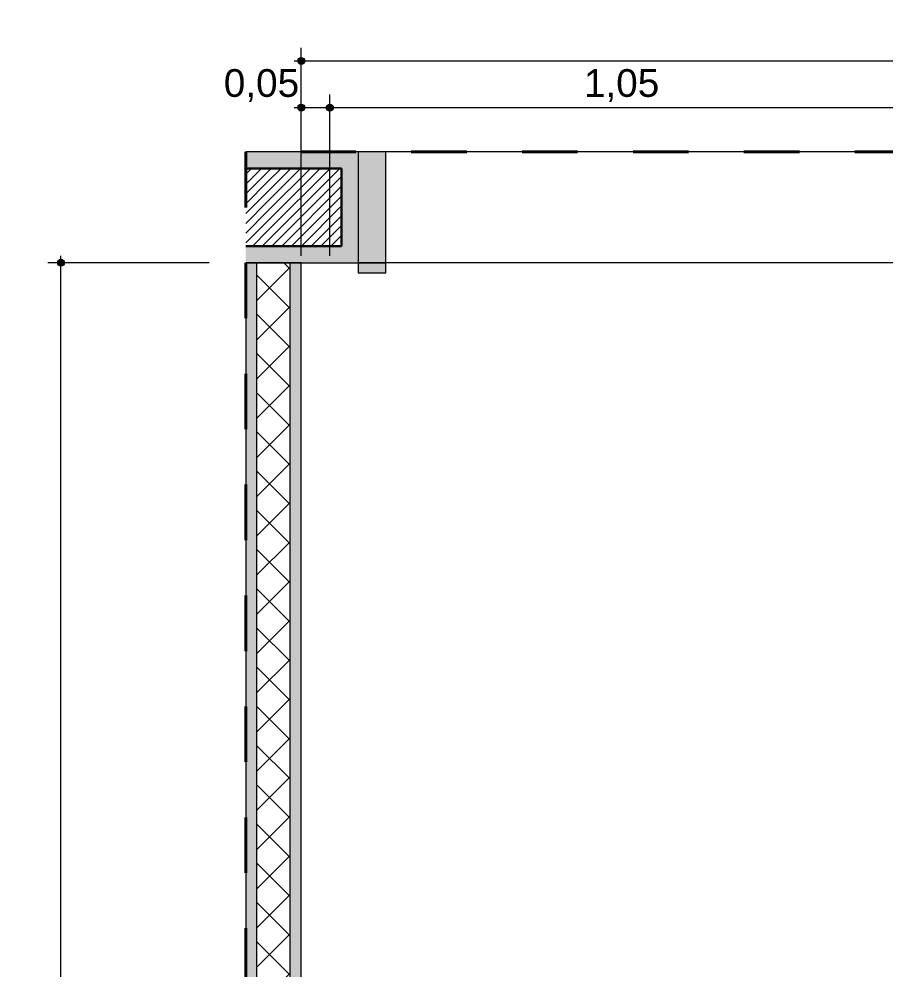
# Model space of a CAD drawing. Header units: metres. Extents: x -1.9 to 95.3, y -2.2 to 2.5.
# Drawn here: x 21.986 to 23.55, y 0.75 to 2.465 of the extents above; entities that cross this region are included whole.
import ezdxf

# ---------------------------------------------------------------- set-up
doc = ezdxf.new("R2010")
doc.units = ezdxf.units.M
doc.header["$MEASUREMENT"] = 0
doc.linetypes.add('Dashed', pattern=[0.035, 0.0225, -0.0125])
for name, color, linetype, lineweight in [('0_Caneta_No__1', 7, 'Continuous', 40), ('PAREDE CONSTRUIR_Caneta_No__241', 7, 'Continuous', 13), ('PAREDE CONSTRUIR_Caneta_No__255', 255, 'Continuous', 0), ('PAREDE CONSTRUIR_Caneta_No__3', 7, 'Continuous', 30), ('PAREDE CONSTRUIR_Caneta_No__83', 84, 'Continuous', 0), ('PAREDE CONSTRUIR_Caneta_No__91', 255, 'Continuous', 0), ('PAREDE CONSTRUIR_Caneta_No__98', 7, 'Continuous', 0)]:
    doc.layers.add(name, color=color, linetype=linetype, lineweight=lineweight)
doc.layers.add('0_Caneta_No__25', color=7, linetype='Continuous', lineweight=13, true_color=0x982312)
doc.layers.add('PAREDE CONSTRUIR_Caneta_No__97', color=7, linetype='Continuous', lineweight=13, true_color=0x6b6b6b)
doc.styles.add('GENERATED_STYLE_1', font='arial.ttf')
doc.dimstyles.new('GENERATED_STYLE__1', dxfattribs={"dimtxt": 0.05, "dimasz": 0.02375, "dimexe": 0.18, "dimexo": 0.267183, "dimgap": 0, "dimtad": 1, "dimtih": 1, "dimtoh": 1, "dimzin": 0, "dimdsep": 46, "dimtxsty": 'GENERATED_STYLE_1', "dimblk": 'ARROWHEAD_11', "dimblk1": 'ARROWHEAD_11', "dimblk2": 'ARROWHEAD_11', "dimcen": 0.09, "dimclrd": 256, "dimclre": 256, "dimclrt": 256, "dimadec": 0, "dimazin": 0, "dimtfac": 1, "dimtdec": 4, "dimtmove": 0, "dimatfit": 3, "dimfxl": 0, "dimtolj": 1, "dimtzin": 0, "dimarcsym": 0})
doc.dimstyles.new('GENERATED_STYLE__2', dxfattribs={"dimtxt": 0.05, "dimasz": 0.02375, "dimexe": 0.18, "dimexo": 0.267183, "dimgap": 0, "dimtad": 1, "dimzin": 0, "dimdsep": 46, "dimtxsty": 'GENERATED_STYLE_1', "dimblk": 'ARROWHEAD_11', "dimblk1": 'ARROWHEAD_11', "dimblk2": 'ARROWHEAD_11', "dimcen": 0.09, "dimclrd": 256, "dimclre": 256, "dimclrt": 256, "dimadec": 0, "dimazin": 0, "dimtfac": 1, "dimtdec": 4, "dimtmove": 0, "dimatfit": 3, "dimfxl": 0, "dimtolj": 1, "dimtzin": 0, "dimarcsym": 0})
pattern_1 = [(45, (24.064489, 7e-15), (-0.008838835, 0.008838835), [])]

# ---------------------------------------------------------------- blocks, each defined once
blk = doc.blocks.new('*D83', base_point=(24.0645, 0))
at = {"layer": '0_Caneta_No__25', "linetype": 'Continuous', "lineweight": 13, "true_color": 0x982312}
for points in [[(22.0556, 2.025), (22.0561, 2.0226), (22.0574, 2.0206), (22.0595, 2.0192), (22.0619, 2.0188), (22.0643, 2.0192), (22.0663, 2.0206), (22.0676, 2.0226), (22.0681, 2.025), (22.0676, 2.0274), (22.0663, 2.0294), (22.0643, 2.0308), (22.0619, 2.0313), (22.0595, 2.0308), (22.0574, 2.0294), (22.0561, 2.0274)], [(22.0556, -2.025), (22.0561, -2.0274), (22.0574, -2.0294), (22.0595, -2.0308), (22.0619, -2.0312), (22.0643, -2.0308), (22.0663, -2.0294), (22.0676, -2.0274), (22.0681, -2.025), (22.0676, -2.0226), (22.0663, -2.0206), (22.0643, -2.0192), (22.0619, -2.0187), (22.0595, -2.0192), (22.0574, -2.0206), (22.0561, -2.0226)]]:
    blk.add_hatch(color=24, dxfattribs=at).paths.add_polyline_path(points)
at = {"layer": '0_Caneta_No__25', "color": 24, "linetype": 'Continuous', "lineweight": 13, "true_color": 0x982312}
for p, q in [((22.0556, 2.025), (22.0384, 2.025)), ((22.0619, 2.0313), (22.0619, 2.0375)), ((22.329, 2.025), (22.0681, 2.025)), ((22.0619, -2.0187), (22.0619, 2.0188)), ((22.0556, -2.025), (22.0384, -2.025)), ((22.0619, -2.0375), (22.0619, -2.0312)), ((22.329, -2.025), (22.0681, -2.025))]:
    blk.add_line(p, q, dxfattribs=at)
for centre in [(22.0619, 2.025), (22.0619, -2.025)]:
    blk.add_circle(centre, 0.00625, dxfattribs=at)
at = {"layer": '0_Caneta_No__25', "color": 24, "lineweight": 13, "true_color": 0x982312, "insert": (22.0519, -0.0667), "char_height": 0.05, "attachment_point": 7, "rotation": 90, "style": 'GENERATED_STYLE_1'}
blk.add_mtext('\\A1;{\\pql;\\fArial|b0|i0|c0|p0;\\W1.000000;4,05}', dxfattribs=at)
blk = doc.blocks.new('ARROWHEAD_11')
at = {"color": 0, "linetype": 'Continuous', "lineweight": 0}
blk.add_line((0, 0), (-1, 0), dxfattribs=at)
at = {"color": 0, "linetype": 'Continuous', "lineweight": 0, "const_width": 0.25, "flags": 128}
blk.add_lwpolyline([(-0.125, 0, 1), (0.125, 0, 1)], format="xyb", close=True, dxfattribs=at)
blk = doc.blocks.new('*D84', base_point=(24.0645, 0))
at = {"layer": '0_Caneta_No__25', "linetype": 'Continuous', "lineweight": 13, "true_color": 0x982312}
for points in [[(22.4891, 2.3049), (22.4895, 2.3025), (22.4909, 2.3005), (22.4929, 2.2991), (22.4953, 2.2987), (22.4977, 2.2991), (22.4997, 2.3005), (22.5011, 2.3025), (22.5016, 2.3049), (22.5011, 2.3073), (22.4997, 2.3093), (22.4977, 2.3107), (22.4953, 2.3112), (22.4929, 2.3107), (22.4909, 2.3093), (22.4895, 2.3073)], [(22.5406, 2.3049), (22.5411, 2.3025), (22.5425, 2.3005), (22.5445, 2.2991), (22.5469, 2.2987), (22.5493, 2.2991), (22.5513, 2.3005), (22.5527, 2.3025), (22.5531, 2.3049), (22.5527, 2.3073), (22.5513, 2.3093), (22.5493, 2.3107), (22.5469, 2.3112), (22.5445, 2.3107), (22.5425, 2.3093), (22.5411, 2.3073)]]:
    blk.add_hatch(color=24, dxfattribs=at).paths.add_polyline_path(points)
at = {"layer": '0_Caneta_No__25', "color": 24, "linetype": 'Continuous', "lineweight": 13, "true_color": 0x982312}
for p, q in [((22.4953, 2.3112), (22.4953, 2.3284)), ((22.5469, 2.3112), (22.5469, 2.3284)), ((22.4828, 2.3049), (22.4891, 2.3049)), ((22.4953, 2.0377), (22.4953, 2.2987)), ((22.5016, 2.3049), (22.5406, 2.3049)), ((22.5469, 2.0377), (22.5469, 2.2987))]:
    blk.add_line(p, q, dxfattribs=at)
for centre in [(22.4953, 2.3049), (22.5469, 2.3049)]:
    blk.add_circle(centre, 0.00625, dxfattribs=at)
at = {"layer": '0_Caneta_No__25', "color": 24, "lineweight": 13, "true_color": 0x982312, "insert": (22.3556, 2.3149), "char_height": 0.05, "attachment_point": 7, "style": 'GENERATED_STYLE_1'}
blk.add_mtext('\\A1;{\\pql;\\fArial|b0|i0|c0|p0;\\W1.000000;0,05}', dxfattribs=at)
blk = doc.blocks.new('*D85', base_point=(24.0645, 0))
at = {"layer": '0_Caneta_No__25', "linetype": 'Continuous', "lineweight": 13, "true_color": 0x982312}
for points in [[(22.5406, 2.3049), (22.5411, 2.3025), (22.5425, 2.3005), (22.5445, 2.2991), (22.5469, 2.2987), (22.5493, 2.2991), (22.5513, 2.3005), (22.5527, 2.3025), (22.5531, 2.3049), (22.5527, 2.3073), (22.5513, 2.3093), (22.5493, 2.3107), (22.5469, 2.3112), (22.5445, 2.3107), (22.5425, 2.3093), (22.5411, 2.3073)], [(23.5906, 2.3049), (23.5911, 2.3025), (23.5925, 2.3005), (23.5945, 2.2991), (23.5969, 2.2987), (23.5993, 2.2991), (23.6013, 2.3005), (23.6027, 2.3025), (23.6031, 2.3049), (23.6027, 2.3073), (23.6013, 2.3093), (23.5993, 2.3107), (23.5969, 2.3112), (23.5945, 2.3107), (23.5925, 2.3093), (23.5911, 2.3073)]]:
    blk.add_hatch(color=24, dxfattribs=at).paths.add_polyline_path(points)
at = {"layer": '0_Caneta_No__25', "color": 24, "linetype": 'Continuous', "lineweight": 13, "true_color": 0x982312}
for p, q in [((22.5469, 2.3112), (22.5469, 2.3284)), ((23.5969, 2.3112), (23.5969, 2.3284)), ((22.5469, 2.0377), (22.5469, 2.2987)), ((22.5531, 2.3049), (23.5906, 2.3049)), ((23.5969, 2.0377), (23.5969, 2.2987))]:
    blk.add_line(p, q, dxfattribs=at)
for centre in [(22.5469, 2.3049), (23.5969, 2.3049)]:
    blk.add_circle(centre, 0.00625, dxfattribs=at)
at = {"layer": '0_Caneta_No__25', "color": 24, "lineweight": 13, "true_color": 0x982312, "insert": (23.0051, 2.3149), "char_height": 0.05, "attachment_point": 7, "style": 'GENERATED_STYLE_1'}
blk.add_mtext('\\A1;{\\pql;\\fArial|b0|i0|c0|p0;\\W1.000000;1,05}', dxfattribs=at)
blk = doc.blocks.new('*D87', base_point=(24.0645, 0))
at = {"layer": '0_Caneta_No__25', "linetype": 'Continuous', "lineweight": 13, "true_color": 0x982312}
for points in [[(22.4891, 2.389), (22.4895, 2.3866), (22.4909, 2.3845), (22.4929, 2.3832), (22.4953, 2.3827), (22.4977, 2.3832), (22.4997, 2.3845), (22.5011, 2.3866), (22.5016, 2.389), (22.5011, 2.3913), (22.4997, 2.3934), (22.4977, 2.3947), (22.4953, 2.3952), (22.4929, 2.3947), (22.4909, 2.3934), (22.4895, 2.3913)], [(25.5874, 2.389), (25.5879, 2.3866), (25.5892, 2.3845), (25.5913, 2.3832), (25.5937, 2.3827), (25.596, 2.3832), (25.5981, 2.3845), (25.5994, 2.3866), (25.5999, 2.389), (25.5994, 2.3913), (25.5981, 2.3934), (25.596, 2.3947), (25.5937, 2.3952), (25.5913, 2.3947), (25.5892, 2.3934), (25.5879, 2.3913)]]:
    blk.add_hatch(color=24, dxfattribs=at).paths.add_polyline_path(points)
at = {"layer": '0_Caneta_No__25', "color": 24, "linetype": 'Continuous', "lineweight": 13, "true_color": 0x982312}
for p, q in [((22.4953, 2.3952), (22.4953, 2.4124)), ((25.5937, 2.3952), (25.5937, 2.4124)), ((22.4828, 2.389), (22.4891, 2.389)), ((22.5016, 2.389), (25.5874, 2.389)), ((25.5999, 2.389), (25.6062, 2.389)), ((22.4953, 2.1218), (22.4953, 2.3827)), ((25.5937, 2.1218), (25.5937, 2.3827))]:
    blk.add_line(p, q, dxfattribs=at)
for centre in [(22.4953, 2.389), (25.5937, 2.389)]:
    blk.add_circle(centre, 0.00625, dxfattribs=at)
at = {"layer": '0_Caneta_No__25', "color": 24, "lineweight": 13, "true_color": 0x982312, "insert": (23.9778, 2.399), "char_height": 0.05, "attachment_point": 7, "style": 'GENERATED_STYLE_1'}
blk.add_mtext('\\A1;{\\pql;\\fArial|b0|i0|c0|p0;\\W1.000000;3,10}', dxfattribs=at)

msp = doc.modelspace()

# ---------------------------------------------------------------- hatches: boundary and pattern name
at = {"layer": 'PAREDE CONSTRUIR_Caneta_No__241', "linetype": 'Continuous', "lineweight": 13}
h = msp.add_hatch(dxfattribs=at)
h.set_pattern_fill('common_brick_0006', style=0, pattern_type=2)
h.set_pattern_definition(pattern_1)
h.paths.add_polyline_path([(22.4353, 2.195), (22.3953, 2.195), (22.3953, 2.055), (22.4353, 2.055)])
h = msp.add_hatch(dxfattribs=at)
h.set_pattern_fill('common_brick_0006', style=0, pattern_type=2)
h.set_pattern_definition(pattern_1)
h.paths.add_polyline_path([(22.4353, 2.055), (22.5681, 2.055), (22.5681, 2.195), (22.4353, 2.195)])
at = {"layer": 'PAREDE CONSTRUIR_Caneta_No__255', "linetype": 'Continuous', "lineweight": 0}
for points in [[(22.4153, 2.025), (22.3953, 2.025), (22.3953, -2.025), (22.4153, -2.025)], [(22.4953, -2.025), (22.4953, 2.025), (22.4753, 2.025), (22.4753, -2.025)]]:
    msp.add_hatch(color=255, dxfattribs=at).paths.add_polyline_path(points)
at = {"layer": 'PAREDE CONSTRUIR_Caneta_No__83', "linetype": 'Continuous', "lineweight": 0}
h = msp.add_hatch(dxfattribs=at)
h.set_pattern_fill('Placomur_0006', color=84, style=0, pattern_type=2)
h.set_pattern_definition([(45, (24.06449, 7e-15), (-0.0353553, 0.0353553), []), (135, (24.06449, 7e-15), (0.0353553, 0.0353553), [])])
h.paths.add_polyline_path([(22.4753, -2.025), (22.4753, 2.025), (22.4153, 2.025), (22.4153, -2.025)])
at = {"layer": 'PAREDE CONSTRUIR_Caneta_No__91', "linetype": 'Continuous', "lineweight": 0}
for points in [[(22.3953, 2.195), (22.4353, 2.195), (22.4353, 2.225), (22.3953, 2.225)], [(22.4353, 2.225), (22.4353, 2.195), (22.5681, 2.195), (22.5981, 2.225)], [(22.5681, 2.055), (22.5981, 2.055), (22.5981, 2.225), (22.5681, 2.195)], [(22.6481, 2.225), (22.5981, 2.225), (22.5981, 2.025), (22.6481, 2.025)], [(22.4353, 2.055), (22.3953, 2.055), (22.3953, 2.025), (22.4353, 2.025)], [(22.5981, 2.055), (22.4353, 2.055), (22.4353, 2.025), (22.5981, 2.025)], [(22.6481, 2.025), (22.5981, 2.025), (22.5981, 2.007), (22.6481, 2.007)]]:
    msp.add_hatch(color=255, dxfattribs=at).paths.add_polyline_path(points)

# ---------------------------------------------------------------- linework, layer by layer
at = {"layer": '0_Caneta_No__1', "color": 7, "linetype": 'Dashed', "lineweight": 40}
msp.add_lwpolyline([(22.3953, -2.225), (25.7937, -2.225), (25.7937, 2.225), (22.3953, 2.225)], close=True, dxfattribs=at)
at = {"layer": 'PAREDE CONSTRUIR_Caneta_No__241', "color": 7, "linetype": 'Continuous', "lineweight": 13}
for p, q in [((22.5981, 2.225), (22.5981, 2.195)), ((22.5981, 2.225), (22.5981, 2.195)), ((22.5981, 2.225), (22.5981, 2.195)), ((22.5981, 2.225), (22.5981, 2.195)), ((22.5981, 2.225), (22.5981, 2.195)), ((22.5981, 2.225), (22.5981, 2.195)), ((22.5981, 2.195), (22.5981, 2.055)), ((22.5981, 2.195), (22.5981, 2.055)), ((22.5981, 2.195), (22.5981, 2.055)), ((22.5981, 2.195), (22.5981, 2.055)), ((22.5981, 2.195), (22.5981, 2.055)), ((22.5981, 2.195), (22.5981, 2.055)), ((22.5981, 2.055), (22.5981, 2.025)), ((22.5981, 2.055), (22.5981, 2.025)), ((22.5981, 2.055), (22.5981, 2.025)), ((22.4153, -2.025), (22.4153, 2.025)), ((22.4753, -2.025), (22.4753, 2.025))]:
    msp.add_line(p, q, dxfattribs=at)
for points in [[(22.4353, 2.225), (22.3953, 2.225)], [(22.5981, 2.225), (22.4353, 2.225)], [(22.4153, 2.025), (22.3953, 2.025)], [(22.3953, 2.025), (22.3953, -2.025)], [(22.3953, 2.025), (22.4353, 2.025)], [(22.4753, 2.025), (22.4153, 2.025)], [(22.4353, 2.025), (22.5981, 2.025)], [(22.4953, 2.025), (22.4753, 2.025)], [(22.4953, -2.025), (22.4953, 2.025)]]:
    msp.add_lwpolyline(points, dxfattribs=at)
at = {"layer": 'PAREDE CONSTRUIR_Caneta_No__3', "color": 7, "linetype": 'Continuous', "lineweight": 30}
for p, q in [((22.4353, 2.195), (22.3953, 2.195)), ((22.5681, 2.195), (22.4353, 2.195)), ((22.5681, 2.195), (22.5681, 2.055)), ((22.3953, 2.055), (22.4353, 2.055)), ((22.4353, 2.055), (22.5681, 2.055))]:
    msp.add_line(p, q, dxfattribs=at)
at = {"layer": 'PAREDE CONSTRUIR_Caneta_No__97', "color": 251, "linetype": 'Continuous', "lineweight": 13, "true_color": 0x6b6b6b}
for p, q in [((23.6481, 2.225), (22.5981, 2.225)), ((23.6481, 2.025), (22.5981, 2.025))]:
    msp.add_line(p, q, dxfattribs=at)
at = {"layer": 'PAREDE CONSTRUIR_Caneta_No__98', "color": 7, "linetype": 'Continuous', "lineweight": 0}
for p, q in [((22.5981, 2.225), (22.5981, 2.025)), ((22.6481, 2.225), (22.5981, 2.225)), ((22.6481, 2.025), (22.6481, 2.225)), ((22.5981, 2.025), (22.6481, 2.025)), ((22.6481, 2.025), (22.5981, 2.025)), ((22.5981, 2.025), (22.5981, 2.007)), ((22.6481, 2.007), (22.6481, 2.025)), ((22.5981, 2.007), (22.6481, 2.007))]:
    msp.add_line(p, q, dxfattribs=at)

# ---------------------------------------------------------------- dimensions: what is measured, and where the dimension line sits
at = {"color": 24, "linetype": 'Continuous', "lineweight": 13, "true_color": 0x982312}
for base, p1, p2, picture, middle in [((25.5937, 2.389), (22.4953, 2.025), (25.5937, 2.025), '*D87', (24.0425, 2.424)), ((22.5469, 2.3049), (22.4953, 1.9721), (22.5469, 2.195), '*D84', (22.4203, 2.3399)), ((23.5969, 2.3049), (22.5469, 2.195), (23.5969, 2.21), '*D85', (23.0699, 2.3399))]:
    dim = msp.add_linear_dim(base=base, p1=p1, p2=p2, dimstyle='GENERATED_STYLE__1', dxfattribs=at)
    dim.commit()
    dim.dimension.update_dxf_attribs({"geometry": picture, "text_midpoint": middle, "dimtype": 160})
dim = msp.add_linear_dim(base=(22.0619, 2.025), p1=(22.4353, -2.025), p2=(22.4353, 2.025), angle=90, dimstyle='GENERATED_STYLE__2', dxfattribs=at)
dim.commit()
dim.dimension.update_dxf_attribs({"geometry": '*D83', "text_midpoint": (22.0269, -0.002), "dimtype": 160, "text_rotation": 90})

doc.saveas('drawing.dxf')
